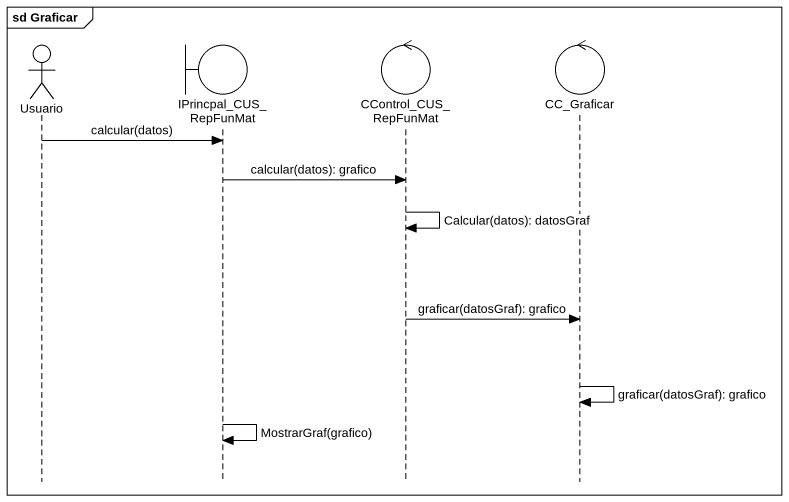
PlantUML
@startuml
mainframe sd Graficar
hide footbox
actor Usuario
boundary IPrincpal_CUS_RepFunMat
control CControl_CUS_RepFunMat
control CC_Graficar

Usuario -> IPrincpal_CUS_RepFunMat : calcular(datos)
IPrincpal_CUS_RepFunMat -> CControl_CUS_RepFunMat : calcular(datos): grafico
CControl_CUS_RepFunMat -> CControl_CUS_RepFunMat : Calcular(datos): datosGraf
CControl_CUS_RepFunMat -> CC_Graficar : graficar(datosGraf): grafico
CC_Graficar -> CC_Graficar : graficar(datosGraf): grafico
IPrincpal_CUS_RepFunMat -> IPrincpal_CUS_RepFunMat : MostrarGraf(grafico)
@enduml
